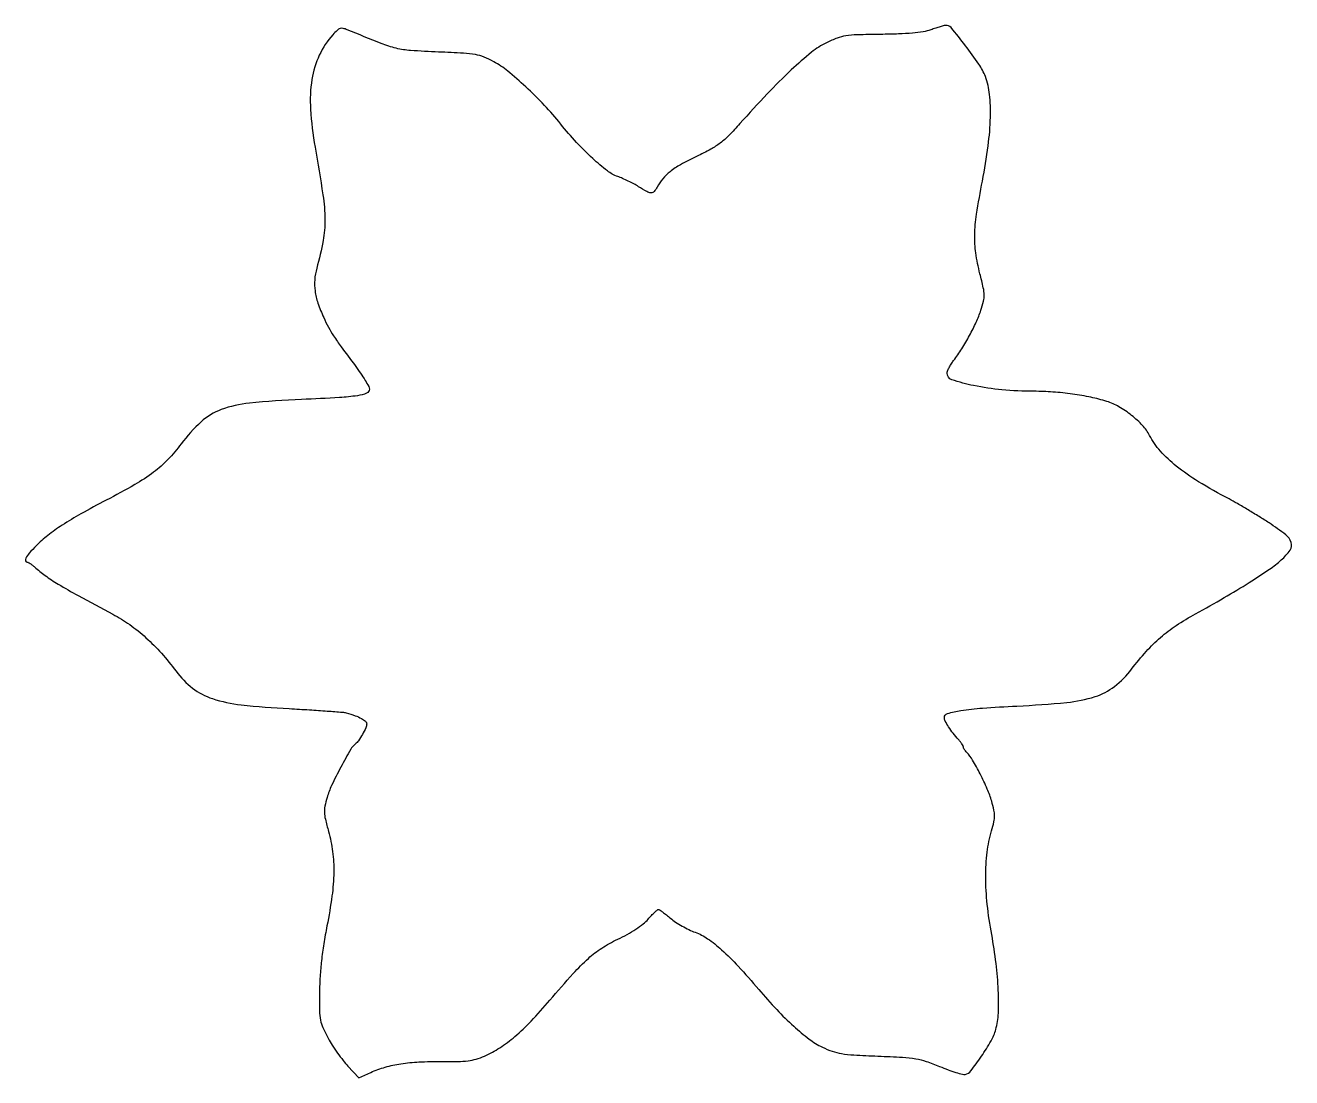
# Model space of a CAD drawing. Extents: x 0 to 467, y 0 to 388.
import ezdxf

# ---------------------------------------------------------------- set-up
doc = ezdxf.new("R2010")
doc.units = 0

msp = doc.modelspace()

# ---------------------------------------------------------------- linework, layer by layer
msp.add_lwpolyline([(334, 386.2463, -0.042716), (331.162792, 385.52933, -0.017658), (327.231423, 385.028032, -0.013855), (322.122977, 384.701632, -0.006492), (315.5, 384.54852, 0.00439), (306.827847, 384.384511, 0.031278), (302.646139, 384.006183, 0.051534), (299.441358, 383.168244, 0.024143), (295.5, 381.469278, 0.057109), (290.033316, 377.970215, 0.01706), (282.562924, 371.450169, 0.014842), (273.703549, 362.661824, 0.00876), (263.629484, 351.677973, -0.012986), (259.530071, 347.283471, -0.036287), (256.368035, 344.50111, -0.036777), (252.860894, 342.225573, -0.013638), (247.624159, 339.534074, 0.0141), (241.734371, 336.500045, 0.039091), (237.844661, 333.940367, 0.053352), (235.141687, 331.336267, 0.055396), (233.089779, 328.25, -0.064387), (231.980005, 326.643966, -0.218173), (230.83907, 326.150892, -0.12242), (229.26127, 326.579613, -0.01569), (226.22856, 328.398828, 0.017955), (224.515589, 329.415861, 0.01117), (222.440132, 330.489908, 0.011204), (220.342746, 331.458938, 0.019861), (218.567633, 332.148828, -0.08234), (214.738445, 334.217285, -0.02105), (209.338761, 338.780879, -0.020307), (203.385483, 344.722041, -0.016837), (197.534399, 351.5, 0.019349), (191.527051, 358.388728, 0.016181), (184.646855, 365.230308, 0.016351), (177.98696, 371.042394, 0.046127), (172.868276, 374.489223, 0.030247), (169.273131, 376.181627, 0.051784), (166.086391, 377.084274, 0.028953), (161.701471, 377.589246, 0.003966), (152.5, 378.038966, -0.007068), (142.188485, 378.607089, -0.042683), (136.897235, 379.4311, -0.034474), (131.39953, 381.184435, -0.003606), (118.85615, 386.265181, 0.044959), (117.301376, 386.749895, 0.137094), (116.207783, 386.684049, 0.104639), (115.135102, 386.039381, 0.020463), (113.541507, 384.42917, 0.076596), (108.546984, 376.91128, 0.069193), (105.827684, 367.973183, 0.055332), (105.312802, 356.937474, 0.027419), (106.975752, 343, -0.005592), (109.86456, 325.367639, -0.034403), (110.621819, 316.201768, -0.050332), (109.955575, 308.556708, -0.020372), (107.585287, 298.352808, 0.047308), (106.833237, 294.085316, 0.055037), (106.957063, 289.969085, 0.047502), (108.023447, 285.514542, 0.024394), (110.147439, 280.176352, 0.017063), (111.917495, 276.617905, 0.020656), (113.824899, 273.414214, 0.012884), (116.610855, 269.377492, 0.002667), (121.731066, 262.43098, -0.009877), (123.749186, 259.608718, -0.013372), (125.452251, 256.976542, -0.010329), (126.754763, 254.737505, -0.127235), (127, 253.789388, -0.307548), (125.978954, 252.286421, -0.056363), (122.562516, 251.360283, -0.023733), (116.012655, 250.672277, -0.003097), (102, 249.956912, 0.012657), (82.768988, 248.606095, 0.064526), (72.336546, 246.225922, 0.09687), (64.944201, 241.730974, 0.048681), (57.597536, 233.588329, -0.032452), (52.729941, 227.828648, -0.039883), (47.460362, 223.164375, -0.030692), (40.487553, 218.561543, -0.010784), (29.959495, 212.802949, 0.007553), (20.636622, 207.781535, 0.016787), (13.730601, 203.616136, 0.021664), (8.420723, 199.82835, 0.031872), (4.138927, 196.022085, 0.013748), (1.627887, 193.342328, 0.05521), (0.334168, 191.511274, 0.186262), (0.193742, 190.488862, 0.347837), (0.811439, 190, -0.121553), (1.242562, 189.893619, -0.022477), (1.953969, 189.477954, -0.022935), (2.759745, 188.903198, -0.019137), (3.561439, 188.222821, 0.030608), (7.435556, 185.084871, 0.019152), (12.31469, 181.879152, 0.011193), (19.620111, 177.690392, 0.002445), (32.392247, 170.823028, -0.03298), (38.625156, 166.963899, -0.028393), (44.632525, 162.134804, -0.026968), (50.350179, 156.389798, -0.023335), (55.715361, 149.787995, 0.070591), (61.847125, 143.548799, 0.083746), (69.14489, 139.693378, 0.053322), (79.737585, 137.409192, 0.013169), (97.486556, 135.995069, -0.002207), (104.907079, 135.567294, -0.003154), (111.48726, 135.117126, -0.001735), (117.04244, 134.682476, -0.047392), (118.486556, 134.42526, -0.016746), (121.762819, 133.395738, -0.039946), (124.092434, 132.361524, -0.056932), (125.552493, 131.338022, -0.214622), (126, 130.343496, -0.11031), (125.688904, 128.950563, -0.018625), (124.42927, 126.51148, -0.019893), (122.977369, 124.16311, -0.086223), (121.84636, 122.986262, 0.105955), (120.104651, 121.026025, 0.00705), (116.466801, 114.386148, 0.010511), (113.087858, 107.669357, 0.039861), (111.409674, 103.282744, 0.02045), (110.596233, 100.026729, 0.061576), (110.411496, 97.748895, 0.048608), (110.766288, 95.216792, 0.009304), (111.93856, 90.718958, -0.036299), (113.456265, 83.270141, -0.03629), (113.880924, 75.679511, -0.030039), (113.209488, 66.94494, -0.014529), (111.35813, 55.883614, 0.009236), (110.180776, 49.279385, 0.011411), (109.338688, 43.08555, 0.012096), (108.818212, 37.194132, 0.013525), (108.60813, 31.5, 0.006196), (108.625878, 24.575764, 0.042441), (108.965259, 21.186031, 0.059901), (109.841382, 18.396097, 0.019179), (111.782818, 14.5, 0.017676), (113.332437, 11.891174, 0.011736), (115.283256, 9.007654, 0.01182), (117.311858, 6.293907, 0.022488), (119.089287, 4.228185), (123.112939, -0.043631), (127.493988, 1.894316, -0.034719), (132.845762, 3.830064, -0.031247), (138.605184, 5.08885, -0.026576), (145.29117, 5.756747, -0.01469), (153.5, 5.896697, 0.007269), (159.598318, 5.91015, 0.027612), (163.396905, 6.18394, 0.039945), (166.374379, 6.809262, 0.031563), (169.467324, 7.938142, 0.041439), (175.06869, 10.968412, 0.032124), (180.620296, 15.127368, 0.026079), (186.593652, 20.797093, 0.013246), (193.526534, 28.5, -0.006502), (202.141641, 38.335532, -0.026693), (207.746204, 43.936421, -0.04001), (212.689383, 47.70768, -0.032064), (218.541637, 50.963047, 0.016607), (222.034915, 52.767238, 0.01868), (225.263019, 54.734467, 0.020138), (227.960954, 56.680716, 0.046297), (229.777865, 58.399784, -0.009087), (231.034151, 59.779222, -0.013305), (232.192935, 60.942436, -0.008669), (233.190494, 61.859461, -0.183525), (233.560484, 62, -0.153123), (233.950322, 61.877748, -0.006712), (235.122012, 61.039155, -0.010851), (236.494182, 59.98228, -0.007482), (238.003455, 58.729038, 0.030965), (239.848533, 57.33791, 0.017006), (242.261026, 55.858414, 0.016896), (244.820783, 54.518226, 0.025839), (247.131117, 53.549965, -0.065389), (251.69733, 51.197126, -0.031548), (256.865995, 47.106786, -0.023676), (262.969812, 41.070017, -0.010247), (270.533219, 32.5, 0.013152), (277.202324, 25.031227, 0.019662), (283.444976, 18.9014, 0.022748), (289.115636, 14.207135, 0.04733), (294, 11.20312, 0.030744), (297.627611, 9.689291, 0.043721), (301.013788, 8.837337, 0.025671), (305.634006, 8.337509, 0.004345), (314.5, 7.91389, -0.004788), (323.588286, 7.471577, -0.027111), (328.405513, 6.927762, -0.03955), (332.305977, 5.949739, -0.017866), (337.242268, 4.089077, 0.010461), (340.330542, 2.872478, 0.013658), (343.20574, 1.897166, 0.011241), (345.623999, 1.20901, 0.111714), (346.671329, 1.17522, 0.183202), (348.76133, 2.46421, 0.014564), (352.641861, 7.824122, 0.020246), (356.195187, 13.5293, 0.061493), (357.945305, 17.742345, 0.057226), (358.885282, 23.697283, 0.021389), (358.880676, 32.171198, 0.019548), (358.062106, 42.081958, 0.015588), (356.43086, 52.683428, -0.019335), (354.797449, 63.855033, -0.026394), (354.251049, 74.012461, -0.02956), (354.779173, 83.086129, -0.042269), (356.393912, 90.981753, 0.01541), (357.256729, 94.286286, 0.055214), (357.505147, 96.450861, 0.055802), (357.272527, 98.605644, 0.015972), (356.436894, 101.865074, 0.031732), (354.812152, 106.366987, 0.015376), (352.200846, 111.905943, 0.014174), (349.392436, 117.051139, 0.06108), (347.286486, 119.821429, -0.025483), (346.794083, 120.381664, -0.028047), (346.377905, 120.972065, -0.029057), (346.083424, 121.511322, -0.110886), (346, 121.882867, 0.127031), (345.896667, 122.283026, 0.020603), (345.475659, 122.974952, 0.02159), (344.898439, 123.764982, 0.017506), (344.21501, 124.561439, -0.020039), (342.228489, 126.900364, -0.023322), (340.539793, 129.278853, -0.022855), (339.315782, 131.391768, -0.120417), (339, 132.683962, -0.335423), (340.133765, 134.183872, -0.029396), (345.087032, 135.278533, -0.021788), (353.002687, 136.194122, -0.005792), (365.6901, 136.956326, 0.011659), (384.107135, 138.2798, 0.053928), (394.551952, 140.427623, 0.08728), (401.709964, 144.196843, 0.065318), (408, 150.535508, -0.020153), (413.429137, 157.094903, -0.03149), (418.658143, 162.227959, -0.031763), (424.456357, 166.632802, -0.020976), (431.618539, 170.967235, 0.006106), (442.137783, 176.9134, 0.008515), (451.389236, 182.505995, 0.009044), (458.838824, 187.374454, 0.034458), (463.203464, 190.802782, 0.054793), (466.453792, 194.459665, 0.238406), (466.871404, 197.24063, 0.150056), (464.846026, 200.09628, 0.019586), (458.692462, 204.459986, 0.005626), (455.040968, 206.78203, 0.004102), (450.932791, 209.283597, 0.004144), (446.998002, 211.59151, 0.0091), (443.942462, 213.276569, -0.015125), (432.683095, 219.663942, -0.032181), (424.482499, 225.402967, -0.041606), (418.618991, 230.954962, -0.06315), (414.640505, 236.728293, 0.068782), (412.073614, 240.365225, 0.037038), (408.031775, 244.091586, 0.03659), (403.361773, 247.270218, 0.054913), (398.853881, 249.255043, 0.025195), (393.041001, 250.768229, 0.016544), (386.223795, 251.94688, 0.015998), (379.014575, 252.714834, 0.017621), (372, 252.987781, -0.021167), (360.222795, 253.529685, -0.029436), (349.781663, 255.077433, -0.027556), (341.78397, 257.214563, -0.324352), (340, 259.675302, -0.097417), (340.150231, 260.439061, -0.022254), (340.705381, 261.640202, -0.022202), (341.482113, 262.99103, -0.020013), (342.401297, 264.316722, 0.020617), (345.410449, 268.667883, 0.016732), (348.27997, 273.561341, 0.017086), (350.727445, 278.46755, 0.026976), (352.448003, 282.843451, 0.019738), (353.4266, 286.23118, 0.067007), (353.673765, 288.512443, 0.048885), (353.349201, 291.125374, 0.007117), (352.098572, 296.337205, -0.025904), (350.565056, 303.982983, -0.043159), (350.172276, 310.534206, -0.032154), (350.876129, 318.276121, -0.00854), (353, 330.5, 0.013699), (355.120221, 343.496483, 0.026442), (355.977484, 353.998982, 0.033248), (355.657524, 362.437027, 0.064777), (354.09973, 368.97965, 0.058523), (351.699583, 373.58953, 0.01518), (346.780212, 380.374931, 0.008244), (341.435911, 387.063395, 0.244713), (339.5, 387.88226, 0.047414), (338.884258, 387.773655, 0.004943), (337.471875, 387.368698, 0.006099), (335.79635, 386.847989, 0.004848)], format="xyb", close=True)

doc.saveas('drawing.dxf')
